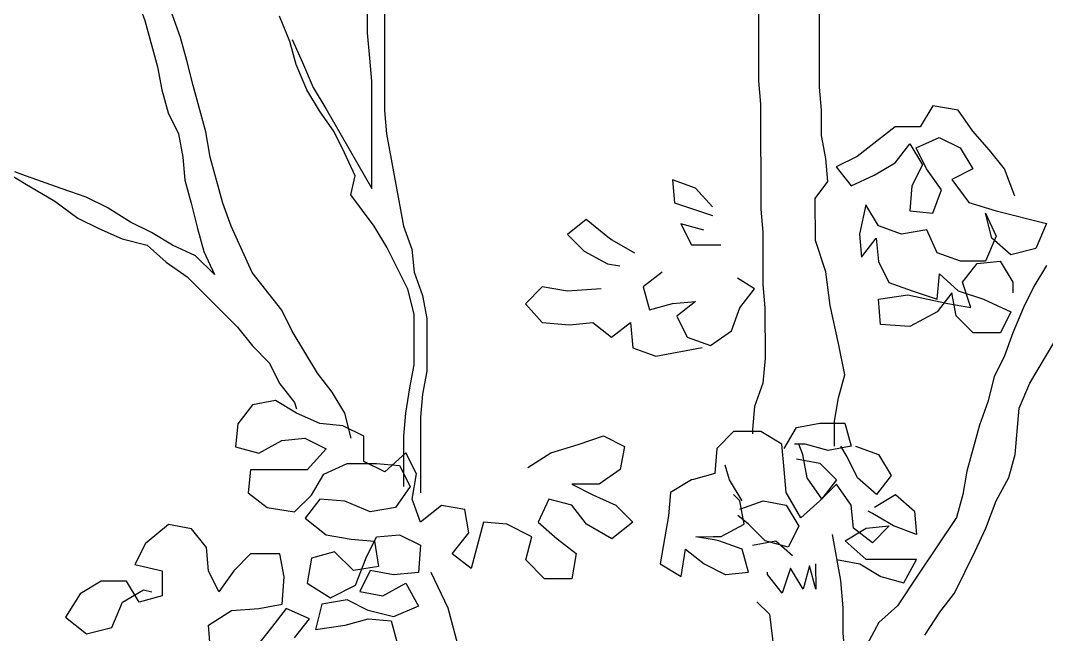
# Model space of a CAD drawing. Header units: millimetres. Extents: x 61831 to 121408, y 302 to 24841.
# Drawn here: x 98009 to 98848, y 5858 to 6361 of the extents above; entities that cross this region are included whole.
import ezdxf

# ---------------------------------------------------------------- set-up
doc = ezdxf.new("R2010")
doc.units = ezdxf.units.MM

# ---------------------------------------------------------------- blocks, each defined once
blk = doc.blocks.new('A$C299802A9')
at = {"color": 58, "true_color": 0x4d6600}
for p, q in [((1469.75, 3161.57), (1469.85, 3053.28)), ((1519.7, 3048.17), (1519.64, 3110.05)), ((1469.85, 3053.28), (1471.58, 3034.38)), ((1521.43, 3029.26), (1519.7, 3048.17)), ((1471.58, 3034.38), (1471.66, 2948.43)), ((1612.53, 3032.79), (1602.23, 3015.59)), ((1633.16, 3029.37), (1612.53, 3032.79)), ((1521.45, 3008.64), (1521.43, 3029.26)), ((1645.21, 3012.19), (1633.16, 3029.37)), ((1581.61, 3015.57), (1550.69, 2991.48)), ((1602.23, 3015.59), (1581.61, 3015.57)), ((1524.91, 2989.73), (1521.45, 3008.64)), ((1598.81, 2998.4), (1617.71, 3007.01)), ((1617.71, 3007.01), (1634.91, 2998.43)), ((1658.97, 2996.73), (1645.21, 3012.19)), ((1581.63, 2986.35), (1593.65, 3001.83)), ((1593.65, 3001.83), (1603.98, 2984.65)), ((1607.42, 2981.22), (1598.81, 2998.4)), ((1634.91, 2998.43), (1645.24, 2981.25)), ((1671.02, 2981.27), (1658.97, 2996.73)), ((1526.64, 2970.83), (1524.91, 2989.73)), ((1550.69, 2991.48), (1533.51, 2982.87)), ((1533.51, 2982.87), (1545.56, 2967.41)), ((1564.46, 2976.02), (1581.63, 2986.35)), ((1603.98, 2984.65), (1595.4, 2967.45)), ((1619.47, 2964.04), (1607.42, 2981.22)), ((1645.24, 2981.25), (1628.06, 2972.64)), ((1679.63, 2958.94), (1671.02, 2981.27)), ((1418.36, 2965.57), (1399.45, 2972.43)), ((1399.45, 2972.43), (1401.18, 2953.52)), ((1545.56, 2967.41), (1564.46, 2976.02)), ((1628.06, 2972.64), (1641.82, 2953.75)), ((1432.13, 2950.12), (1418.36, 2965.57)), ((1516.34, 2957.07), (1526.64, 2970.83)), ((1595.4, 2967.45), (1593.7, 2946.83)), ((1612.61, 2945.12), (1619.47, 2964.04)), ((1516.38, 2922.69), (1516.34, 2957.07)), ((1401.18, 2953.52), (1432.13, 2943.24)), ((1471.66, 2948.43), (1473.4, 2929.53)), ((1557.6, 2951.95), (1552.47, 2927.88)), ((1567.93, 2934.77), (1557.6, 2951.95)), ((1593.7, 2946.83), (1612.61, 2945.12)), ((1641.82, 2953.75), (1664.18, 2946.89)), ((1664.18, 2946.89), (1705.44, 2936.61)), ((1660.76, 2924.54), (1655.58, 2945.16)), ((1655.58, 2945.16), (1664.19, 2926.26)), ((1425.27, 2931.2), (1406.36, 2936.34)), ((1406.36, 2936.34), (1414.97, 2919.16)), ((1473.4, 2929.53), (1473.44, 2886.56)), ((1586.84, 2927.91), (1567.93, 2934.77)), ((1607.47, 2931.37), (1586.84, 2927.91)), ((1616.08, 2912.47), (1607.47, 2931.37)), ((1705.44, 2936.61), (1696.86, 2915.98)), ((1368.56, 2912.24), (1350.09, 2923)), ((1524.99, 2896.92), (1516.38, 2922.69)), ((1552.47, 2927.88), (1554.2, 2908.97)), ((1554.2, 2908.97), (1566.22, 2924.46)), ((1566.22, 2924.46), (1567.96, 2905.55)), ((1664.19, 2926.26), (1655.62, 2905.63)), ((1676.24, 2910.8), (1660.76, 2924.54)), ((1414.97, 2919.16), (1439.03, 2919.18)), ((1634.99, 2905.61), (1616.08, 2912.47)), ((1696.86, 2915.98), (1676.24, 2910.8)), ((1567.96, 2905.55), (1576.57, 2888.37)), ((1655.62, 2905.63), (1634.99, 2905.61)), ((1648.75, 2903.9), (1667.65, 2905.64)), ((1667.65, 2905.64), (1677.98, 2888.46)), ((1390.92, 2896.79), (1375.46, 2884.75)), ((1528.46, 2869.42), (1524.99, 2896.92)), ((1636.73, 2888.42), (1648.75, 2903.9)), ((1705.47, 2902.24), (1695.17, 2885.04)), ((1466.57, 2883.11), (1452.81, 2891.69)), ((1576.57, 2888.37), (1595.48, 2881.51)), ((1616.11, 2874.65), (1617.81, 2895.28)), ((1617.81, 2895.28), (1633.3, 2881.55)), ((1643.62, 2867.8), (1636.73, 2888.42)), ((1677.98, 2888.46), (1677.99, 2879.87)), ((1375.46, 2884.75), (1380.64, 2865.84)), ((1454.55, 2867.63), (1466.57, 2883.11)), ((1473.44, 2886.56), (1475.17, 2867.65)), ((1595.48, 2881.51), (1616.11, 2874.65)), ((1628.14, 2879.82), (1616.12, 2864.34)), ((1631.6, 2860.92), (1628.14, 2879.82)), ((1633.3, 2881.55), (1653.93, 2874.69)), ((1695.17, 2885.04), (1686.59, 2867.84)), ((1380.64, 2865.84), (1399.54, 2871.02)), ((1399.54, 2871.02), (1418.45, 2872.75)), ((1418.45, 2872.75), (1402.99, 2860.71)), ((1567.99, 2874.61), (1592.05, 2878.07)), ((1569.72, 2853.99), (1567.99, 2874.61)), ((1592.05, 2878.07), (1624.71, 2871.22)), ((1624.71, 2871.22), (1643.62, 2867.8)), ((1653.93, 2874.69), (1676.28, 2864.4)), ((1447.69, 2848.72), (1454.55, 2867.63)), ((1475.17, 2867.65), (1475.21, 2826.4)), ((1535.36, 2838.48), (1528.46, 2869.42)), ((1616.12, 2864.34), (1593.79, 2852.29)), ((1676.28, 2864.4), (1667.7, 2847.2)), ((1686.59, 2867.84), (1678.02, 2847.21)), ((1402.99, 2860.71), (1411.6, 2843.53)), ((1593.79, 2852.29), (1569.72, 2853.99)), ((1645.36, 2847.18), (1631.6, 2860.92)), ((1430.51, 2836.67), (1447.69, 2848.72)), ((1667.7, 2847.2), (1645.36, 2847.18)), ((1678.02, 2847.21), (1671.16, 2828.29)), ((1411.6, 2843.53), (1430.51, 2836.67)), ((1540.54, 2812.71), (1535.36, 2838.48)), ((1691.81, 2805.97), (1712.4, 2840.36)), ((1381.94, 2829.44), (1385.83, 2828.03)), ((1385.83, 2828.03), (1423.64, 2834.94)), ((1475.21, 2826.4), (1473.51, 2805.77)), ((1671.16, 2828.29), (1662.58, 2811.1)), ((1535.4, 2793.79), (1540.54, 2812.71)), ((1473.51, 2805.77), (1466.65, 2786.86)), ((1662.58, 2811.1), (1657.44, 2790.47)), ((1683.23, 2785.33), (1691.81, 2805.97)), ((1466.65, 2786.86), (1464.95, 2767.95)), ((1531.98, 2774.88), (1535.4, 2793.79)), ((1657.44, 2790.47), (1650.59, 2771.55)), ((1679.83, 2747.52), (1683.23, 2785.33)), ((1501.05, 2769.7), (1519.95, 2773.15)), ((1519.95, 2773.15), (1540.58, 2773.17)), ((1532, 2754.26), (1531.98, 2774.88)), ((1540.58, 2773.17), (1545.75, 2754.27)), ((1650.59, 2771.55), (1640.31, 2733.73)), ((1449.48, 2766.21), (1435.75, 2752.45)), ((1471.83, 2766.23), (1449.48, 2766.21)), ((1464.95, 2767.95), (1464.95, 2764.51)), ((1489.03, 2755.94), (1471.83, 2766.23)), ((1490.75, 2752.5), (1501.05, 2769.7)), ((1490.76, 2735.31), (1489.03, 2755.94)), ((1507.93, 2755.95), (1499.34, 2755.95)), ((1506.22, 2747.36), (1502.78, 2755.95)), ((1526.85, 2750.81), (1507.93, 2755.95)), ((1545.75, 2754.27), (1526.85, 2750.81)), ((1542.32, 2745.67), (1537.16, 2754.26)), ((1549.19, 2754.27), (1568.1, 2747.41)), ((1435.75, 2752.45), (1434.05, 2731.82)), ((1509.68, 2728.45), (1506.22, 2747.36)), ((1550.93, 2728.49), (1542.32, 2745.67)), ((1568.1, 2747.41), (1578.43, 2730.23)), ((1674.69, 2728.6), (1679.83, 2747.52)), ((1446.08, 2726.68), (1442.63, 2738.7)), ((1501.07, 2743.92), (1519.98, 2740.49)), ((1519.98, 2740.49), (1533.74, 2726.76)), ((1434.05, 2731.82), (1416.78, 2727.1)), ((1492.5, 2716.41), (1490.76, 2735.31)), ((1521.73, 2711.28), (1509.68, 2728.45)), ((1566.41, 2714.75), (1550.93, 2728.49)), ((1578.43, 2730.23), (1566.41, 2714.75)), ((1640.31, 2733.73), (1636.89, 2714.82)), ((1664.39, 2709.69), (1674.69, 2728.6)), ((1456.41, 2709.5), (1446.08, 2726.68)), ((1533.75, 2723.32), (1520.01, 2709.56)), ((1533.74, 2726.76), (1521.73, 2711.28)), ((1545.79, 2706.14), (1533.75, 2723.32)), ((1454.69, 2709.5), (1449.53, 2714.65)), ((1504.55, 2695.79), (1492.5, 2716.41)), ((1564.7, 2704.44), (1581.88, 2714.77)), ((1581.88, 2714.77), (1597.37, 2701.03)), ((1636.89, 2714.82), (1631.75, 2695.91)), ((1458.15, 2690.59), (1454.69, 2709.5)), ((1454.7, 2702.62), (1473.6, 2709.51)), ((1473.6, 2709.51), (1492.51, 2706.09)), ((1492.51, 2706.09), (1502.84, 2688.91)), ((1520.01, 2709.56), (1504.55, 2695.79)), ((1547.53, 2687.24), (1545.79, 2706.14)), ((1655.82, 2687.33), (1664.39, 2709.69)), ((1461.58, 2690.59), (1452.98, 2697.46)), ((1562.99, 2699.28), (1559.55, 2701)), ((1580.19, 2688.98), (1562.99, 2699.28)), ((1597.37, 2701.03), (1599.1, 2682.13)), ((1631.75, 2695.91), (1600.85, 2649.47)), ((1439.25, 2680.26), (1458.15, 2690.59)), ((1475.35, 2676.86), (1461.58, 2690.59)), ((1502.84, 2688.91), (1494.26, 2671.72)), ((1540.66, 2676.92), (1557.84, 2687.24)), ((1563.01, 2675.22), (1547.53, 2687.24)), ((1557.84, 2687.24), (1576.75, 2688.98)), ((1576.75, 2688.98), (1563.01, 2675.22)), ((1599.1, 2682.13), (1580.19, 2688.98)), ((1647.24, 2668.42), (1655.82, 2687.33)), ((1432.73, 2680.25), (1439.25, 2680.26)), ((1437.53, 2676.82), (1433.66, 2677.52)), ((1537.26, 2644.25), (1530.35, 2682.06)), ((1456.45, 2669.96), (1437.53, 2676.82)), ((1461.62, 2651.06), (1456.45, 2669.96)), ((1465.04, 2673.41), (1483.94, 2676.86)), ((1494.26, 2671.72), (1475.35, 2676.86)), ((1483.94, 2676.86), (1497.7, 2664.84)), ((1557.87, 2661.46), (1540.66, 2676.92)), ((1533.8, 2661.44), (1552.71, 2658.02)), ((1599.12, 2661.5), (1557.87, 2661.46)), ((1588.82, 2642.58), (1599.12, 2661.5)), ((1630.08, 2634.03), (1647.24, 2668.42)), ((1495.99, 2654.53), (1489.14, 2633.9)), ((1506.32, 2637.35), (1495.99, 2654.53)), ((1511.46, 2656.26), (1506.32, 2637.35)), ((1516.64, 2637.36), (1511.46, 2656.26)), ((1516.62, 2657.99), (1516.64, 2637.36)), ((1552.71, 2658.02), (1569.91, 2647.72)), ((1443.24, 2649.37), (1461.62, 2651.06)), ((1477.09, 2649.36), (1477.09, 2651.07)), ((1489.14, 2633.9), (1477.09, 2649.36)), ((1539, 2621.91), (1537.26, 2644.25)), ((1569.91, 2647.72), (1588.82, 2642.58)), ((1600.85, 2649.47), (1583.69, 2623.67)), ((1618.07, 2618.55), (1630.08, 2634.03)), ((1468.52, 2627), (1478.84, 2616.7)), ((1539.02, 2601.28), (1539, 2621.91)), ((1583.69, 2623.67), (1568.23, 2609.91)), ((1478.84, 2616.7), (1482.31, 2587.48)), ((1606.05, 2599.63), (1618.07, 2618.55)), ((1568.23, 2609.91), (1556.22, 2587.55)), ((1540.75, 2582.38), (1539.02, 2601.28))]:
    blk.add_line(p, q, dxfattribs=at)
at = {"color": 68, "true_color": 0x415700}
for p, q in [((961, 3121.57), (967.89, 3102.67)), ((1163.83, 3114.88), (1163.91, 3028.94)), ((997.13, 3088.94), (990.23, 3107.85)), ((1086.51, 3085.59), (1077.9, 3106.21)), ((1150.1, 3092.52), (1150.08, 3113.15)), ((967.89, 3102.67), (978.24, 3064.86)), ((1002.3, 3070.04), (997.13, 3088.94)), ((1151.84, 3071.9), (1150.1, 3092.52)), ((1091.69, 3066.69), (1086.51, 3085.59)), ((1088.23, 3087.31), (1096.84, 3068.41)), ((978.24, 3064.86), (981.7, 3045.96)), ((1007.48, 3049.42), (1002.3, 3070.04)), ((1100.3, 3046.07), (1091.69, 3066.69)), ((1096.84, 3068.41), (1105.45, 3047.79)), ((1153.58, 3052.99), (1151.84, 3071.9)), ((1017.82, 3011.62), (1007.48, 3049.42)), ((1105.45, 3047.79), (1115.78, 3030.61)), ((1153.61, 3011.74), (1153.58, 3052.99)), ((981.7, 3045.96), (986.87, 3027.06)), ((1110.63, 3028.89), (1100.3, 3046.07)), ((1115.78, 3030.61), (1153.66, 2965.33)), ((986.87, 3027.06), (995.48, 3009.88)), ((1122.67, 3011.71), (1110.63, 3028.89)), ((1163.91, 3028.94), (1165.65, 3010.03)), ((995.48, 3009.88), (998.94, 2990.97)), ((1021.28, 2990.99), (1017.82, 3011.62)), ((1131.29, 2994.53), (1122.67, 3011.71)), ((1153.66, 2965.33), (1153.61, 3011.74)), ((1165.65, 3010.03), (1179.47, 2934.41)), ((998.94, 2990.97), (1000.67, 2972.07)), ((1031.63, 2953.19), (1021.28, 2990.99)), ((1139.9, 2975.63), (1131.29, 2994.53)), ((842.52, 2985.67), (869.76, 2969.36)), ((867.26, 2976.7), (861.44, 2978.81)), ((899.27, 2965.1), (867.26, 2976.7)), ((1000.67, 2972.07), (1005.85, 2953.16)), ((1136.47, 2960.16), (1139.9, 2975.63)), ((869.76, 2969.36), (894.12, 2954.78)), ((919.9, 2958.24), (899.27, 2965.1)), ((894.12, 2954.78), (913.04, 2941.05)), ((937.09, 2949.66), (919.9, 2958.24)), ((1155.4, 2934.39), (1136.47, 2960.16)), ((956.01, 2937.65), (937.09, 2949.66)), ((1005.85, 2953.16), (1011.02, 2932.54)), ((1038.52, 2934.29), (1031.63, 2953.19)), ((913.04, 2941.05), (930.24, 2932.47)), ((973.21, 2929.07), (956.01, 2937.65)), ((1329, 2939.71), (1313.55, 2927.66)), ((1347.93, 2924.26), (1329, 2939.71)), ((930.24, 2932.47), (949.15, 2923.89)), ((1011.02, 2932.54), (1016.2, 2913.64)), ((1055.74, 2896.49), (1038.52, 2934.29)), ((1165.73, 2917.21), (1155.4, 2934.39)), ((1179.47, 2934.41), (1186.36, 2915.51)), ((949.15, 2923.89), (969.78, 2918.75)), ((990.41, 2918.77), (973.21, 2929.07)), ((1313.55, 2927.66), (1327.31, 2913.92)), ((1350.09, 2923), (1347.93, 2924.26)), ((969.78, 2918.75), (985.26, 2905.02)), ((1009.32, 2910.19), (990.41, 2918.77)), ((1016.2, 2913.64), (1024.81, 2894.74)), ((1182.95, 2882.85), (1165.73, 2917.21)), ((1186.36, 2915.51), (1188.1, 2896.61)), ((1327.31, 2913.92), (1346.23, 2903.63)), ((985.26, 2905.02), (1002.46, 2893)), ((1024.81, 2894.74), (1009.32, 2910.19)), ((1079.84, 2865.57), (1055.74, 2896.49)), ((1188.1, 2896.61), (1194.99, 2877.71)), ((1346.23, 2903.63), (1356.54, 2901.92)), ((1002.46, 2893), (1043.75, 2851.78)), ((1188.13, 2862.23), (1182.95, 2882.85)), ((1292.96, 2884.67), (1279.22, 2870.91)), ((1313.59, 2881.25), (1292.96, 2884.67)), ((1341.09, 2883), (1313.59, 2881.25)), ((1194.99, 2877.71), (1198.44, 2858.8)), ((1279.22, 2870.91), (1292.99, 2855.45)), ((1088.45, 2848.39), (1079.84, 2865.57)), ((1188.17, 2820.98), (1188.13, 2862.23)), ((1198.44, 2858.8), (1198.48, 2815.83)), ((1292.99, 2855.45), (1315.33, 2853.75)), ((1315.33, 2853.75), (1334.24, 2855.49)), ((1334.24, 2855.49), (1349.72, 2843.47)), ((1349.72, 2843.47), (1365.18, 2855.52)), ((1365.18, 2855.52), (1366.92, 2834.89)), ((1043.75, 2851.78), (1055.8, 2836.33)), ((1109.11, 2814.03), (1088.45, 2848.39)), ((1055.8, 2836.33), (1069.56, 2822.59)), ((1366.92, 2834.89), (1381.94, 2829.44)), ((1069.56, 2822.59), (1078.17, 2805.41)), ((1184.75, 2802.07), (1188.17, 2820.98)), ((1121.15, 2798.57), (1109.11, 2814.03)), ((1198.48, 2815.83), (1195.06, 2796.92)), ((1078.17, 2805.41), (1090.22, 2789.95)), ((1131.48, 2781.39), (1121.15, 2798.57)), ((1181.33, 2781.44), (1184.75, 2802.07)), ((1195.06, 2796.92), (1193.36, 2778.01)), ((1055.84, 2788.2), (1043.83, 2772.72)), ((1074.75, 2791.65), (1055.84, 2788.2)), ((1091.95, 2781.36), (1074.75, 2791.65)), ((1090.22, 2789.95), (1091.94, 2784.79)), ((1110.86, 2772.78), (1091.95, 2781.36)), ((1136.66, 2760.77), (1131.48, 2781.39)), ((1179.63, 2762.53), (1181.33, 2781.44)), ((1043.83, 2772.72), (1042.12, 2753.81)), ((1129.77, 2771.08), (1110.86, 2772.78)), ((1146.97, 2762.5), (1129.77, 2771.08)), ((1193.36, 2778.01), (1193.42, 2716.13)), ((1146.99, 2741.87), (1146.97, 2762.5)), ((1179.66, 2721.28), (1179.63, 2762.53)), ((1322.3, 2755.78), (1342.92, 2762.68)), ((1342.92, 2762.68), (1360.11, 2754.1)), ((1042.12, 2753.81), (1061.04, 2748.67)), ((1061.04, 2748.67), (1079.93, 2759)), ((1079.93, 2759), (1098.84, 2760.74)), ((1098.84, 2760.74), (1116.04, 2752.16)), ((1299.96, 2748.89), (1322.3, 2755.78)), ((1360.11, 2754.1), (1356.69, 2735.19)), ((1116.04, 2752.16), (1100.58, 2734.95)), ((1181.36, 2748.78), (1164.18, 2733.29)), ((1189.97, 2731.6), (1181.36, 2748.78)), ((1281.06, 2736.84), (1299.96, 2748.89)), ((1114.34, 2731.53), (1133.24, 2740.14)), ((1133.24, 2740.14), (1157.3, 2740.16)), ((1164.18, 2733.29), (1146.99, 2741.87)), ((1157.3, 2740.16), (1176.21, 2738.46)), ((1176.21, 2738.46), (1184.82, 2721.28)), ((1054.17, 2734.91), (1052.47, 2716)), ((1100.58, 2734.95), (1054.17, 2734.91)), ((1104.04, 2714.33), (1114.34, 2731.53)), ((1186.55, 2710.97), (1189.97, 2731.6)), ((1356.69, 2735.19), (1339.52, 2723.14)), ((1184.82, 2721.28), (1172.8, 2704.08)), ((1339.52, 2723.14), (1317.17, 2723.12)), ((1317.17, 2723.12), (1334.37, 2714.54)), ((1415.14, 2726.65), (1397.96, 2716.32)), ((1416.78, 2727.1), (1415.14, 2726.65)), ((1052.47, 2716), (1067.95, 2703.98)), ((1090.3, 2700.57), (1104.04, 2714.33)), ((1298.27, 2711.07), (1289.7, 2692.16)), ((1317.19, 2705.93), (1298.27, 2711.07)), ((1334.37, 2714.54), (1353.28, 2705.96)), ((1397.96, 2716.32), (1396.26, 2697.41)), ((1067.95, 2703.98), (1090.3, 2700.57)), ((1110.92, 2710.9), (1098.9, 2695.42)), ((1131.55, 2709.2), (1110.92, 2710.9)), ((1152.18, 2700.62), (1131.55, 2709.2)), ((1172.8, 2704.08), (1152.18, 2700.62)), ((1193.44, 2692.07), (1186.55, 2710.97)), ((1210.62, 2705.83), (1193.44, 2692.07)), ((1229.53, 2702.41), (1210.62, 2705.83)), ((1329.23, 2690.47), (1317.19, 2705.93)), ((1353.28, 2705.96), (1367.05, 2692.23)), ((1098.9, 2695.42), (1116.1, 2681.68)), ((1232.98, 2683.51), (1229.53, 2702.41)), ((1396.26, 2697.41), (1392.84, 2678.5)), ((987.18, 2690.16), (969.69, 2675.82)), ((1006.09, 2686.74), (987.18, 2690.16)), ((1018.14, 2671.28), (1006.09, 2686.74)), ((1245.01, 2692.11), (1234.73, 2654.29)), ((1263.92, 2690.41), (1245.01, 2692.11)), ((1284.55, 2680.12), (1263.92, 2690.41)), ((1289.7, 2692.16), (1305.18, 2678.42)), ((1349.87, 2678.46), (1329.23, 2690.47)), ((1367.05, 2692.23), (1349.87, 2678.46)), ((1116.1, 2681.68), (1136.73, 2678.26)), ((1136.73, 2678.26), (1155.64, 2676.56)), ((1148.78, 2662.81), (1157.36, 2680)), ((1157.36, 2680), (1176.26, 2681.74)), ((1176.26, 2681.74), (1193.46, 2673.16)), ((1219.25, 2666.31), (1232.98, 2683.51)), ((1279.41, 2661.21), (1284.55, 2680.12)), ((1305.18, 2678.42), (1320.66, 2666.4)), ((1392.84, 2678.5), (1389.42, 2657.87)), ((1418.62, 2680.24), (1432.73, 2680.25)), ((1433.66, 2677.52), (1418.62, 2680.24)), ((968.29, 2674.67), (959.71, 2657.48)), ((969.69, 2675.82), (968.29, 2674.67)), ((1019.87, 2652.37), (1018.14, 2671.28)), ((1155.64, 2676.56), (1159.1, 2655.94)), ((1193.46, 2673.16), (1191.76, 2650.81)), ((1406.62, 2647.57), (1410.04, 2669.92)), ((1410.04, 2669.92), (1425.52, 2657.9)), ((1054.24, 2666.16), (1040.5, 2652.39)), ((1078.3, 2666.18), (1054.24, 2666.16)), ((1081.76, 2647.28), (1078.3, 2666.18)), ((1104.09, 2662.77), (1100.67, 2642.14)), ((1122.99, 2667.94), (1104.09, 2662.77)), ((1138.47, 2652.48), (1122.99, 2667.94)), ((1140.2, 2640.45), (1148.78, 2662.81)), ((1234.73, 2654.29), (1219.25, 2666.31)), ((1294.9, 2645.75), (1279.41, 2661.21)), ((1320.66, 2666.4), (1317.24, 2645.77)), ((959.71, 2657.48), (982.06, 2652.34)), ((977.31, 2653.43), (982.06, 2652.34)), ((982.06, 2652.34), (982.07, 2639.46)), ((982.06, 2652.34), (982.08, 2631.71)), ((1028.48, 2635.19), (1019.87, 2652.37)), ((1040.5, 2652.39), (1028.48, 2635.19)), ((1159.1, 2655.94), (1138.47, 2652.48)), ((1152.22, 2652.5), (1143.65, 2635.3)), ((1171.14, 2649.08), (1152.22, 2652.5)), ((1389.42, 2657.87), (1406.62, 2647.57)), ((1425.52, 2657.9), (1442.71, 2649.32)), ((1080.06, 2624.93), (1081.76, 2647.28)), ((1191.76, 2650.81), (1171.14, 2649.08)), ((1215.85, 2621.61), (1202.07, 2650.82)), ((1317.24, 2645.77), (1294.9, 2645.75)), ((1442.71, 2649.32), (1443.24, 2649.37)), ((932.22, 2643.7), (915.04, 2633.37)), ((952.84, 2643.72), (932.22, 2643.7)), ((949.42, 2626.53), (966.6, 2636.86)), ((963.17, 2626.54), (952.84, 2643.72)), ((966.6, 2636.86), (973.48, 2635.14)), ((1100.67, 2642.14), (1119.59, 2630.12)), ((1119.59, 2630.12), (1140.2, 2640.45)), ((1162.56, 2631.88), (1181.45, 2642.21)), ((1181.45, 2642.21), (1191.78, 2623.31)), ((915.04, 2633.37), (903.02, 2614.45)), ((982.08, 2631.71), (963.17, 2626.54)), ((1133.34, 2628.41), (1112.72, 2624.96)), ((1150.54, 2619.84), (1133.34, 2628.41)), ((1143.65, 2635.3), (1162.56, 2631.88)), ((940.85, 2605.89), (949.42, 2626.53)), ((1019.91, 2607.68), (1038.81, 2619.73)), ((1038.81, 2619.73), (1061.15, 2621.47)), ((1061.15, 2621.47), (1080.06, 2624.93)), ((1083.5, 2621.49), (1071.48, 2606.01)), ((1102.41, 2612.92), (1083.5, 2621.49)), ((1112.72, 2624.96), (1107.58, 2604.33)), ((1171.17, 2614.7), (1150.54, 2619.84)), ((1191.78, 2623.31), (1171.17, 2614.7)), ((1226.2, 2583.81), (1215.85, 2621.61)), ((903.02, 2614.45), (920.23, 2600.72)), ((1090.4, 2597.44), (1102.41, 2612.92)), ((1131.64, 2607.79), (1150.54, 2612.96)), ((1150.54, 2612.96), (1169.45, 2611.26)), ((1169.45, 2611.26), (1174.62, 2592.36)), ((920.23, 2600.72), (940.85, 2605.89)), ((1021.65, 2587.06), (1019.91, 2607.68)), ((1071.48, 2606.01), (1057.75, 2588.81)), ((1107.58, 2604.33), (1131.64, 2607.79))]:
    blk.add_line(p, q, dxfattribs=at)

msp = doc.modelspace()

# ---------------------------------------------------------------- block references
msp.add_blockref('A$C299802A9', (97142.95, 3257.83))

doc.saveas('drawing.dxf')
